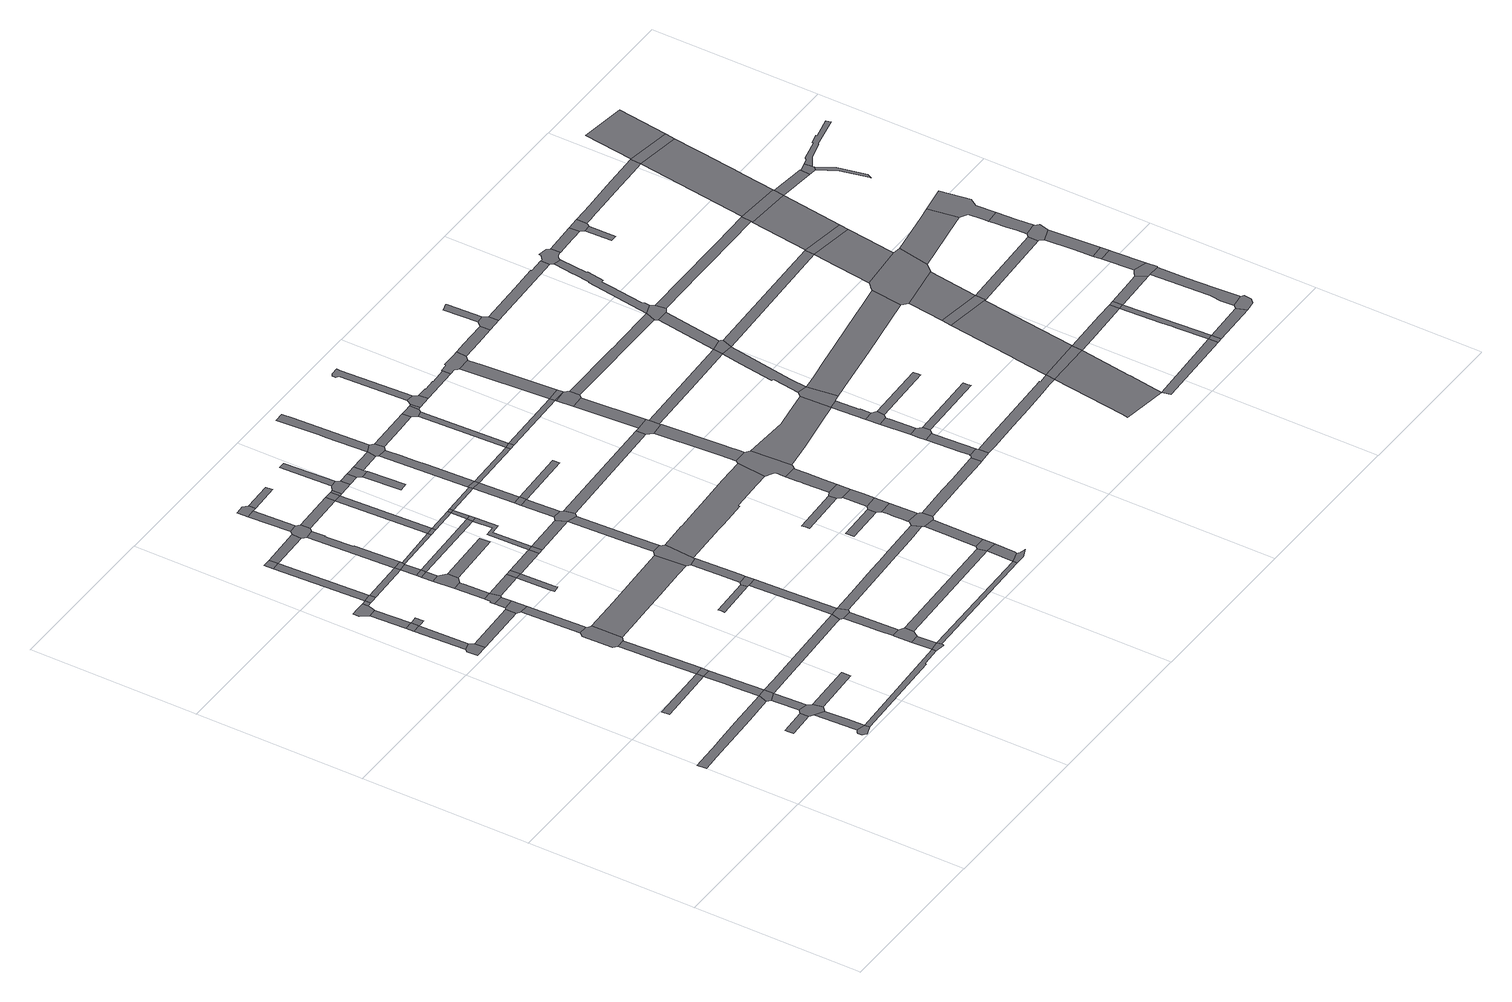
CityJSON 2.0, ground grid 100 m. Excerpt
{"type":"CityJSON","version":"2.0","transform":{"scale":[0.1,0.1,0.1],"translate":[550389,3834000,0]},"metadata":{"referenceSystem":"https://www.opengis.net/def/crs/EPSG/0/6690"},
"CityObjects":{
"road1":{"type":"Road","attributes":{"RoadStructureAttribute.sectionType":"1"},"geometry":[{"type":"MultiSurface","lod":"1","boundaries":[[[0,1,2,3,4,5,6,7,8,9,10,11,12]]]}]},
"road2":{"type":"Road","geometry":[{"type":"MultiSurface","lod":"1","boundaries":[[[13,14,15,16,17]]]}]},
"road3":{"type":"Road","geometry":[{"type":"MultiSurface","lod":"1","boundaries":[[[18,19,20,21,22,23,24,25]]]}]},
"road4":{"type":"Road","attributes":{"RoadStructureAttribute.sectionType":"1"},"geometry":[{"type":"MultiSurface","lod":"1","boundaries":[[[26,27,28,29]]]}]},
"road5":{"type":"Road","attributes":{"RoadStructureAttribute.sectionType":"1"},"geometry":[{"type":"MultiSurface","lod":"1","boundaries":[[[30,31,18,25,32,33,34,35]]]}]},
"road6":{"type":"Road","geometry":[{"type":"MultiSurface","lod":"1","boundaries":[[[36,37,13,17,30,35,38,39,40]]]}]},
"road7":{"type":"Road","geometry":[{"type":"MultiSurface","lod":"1","boundaries":[[[41,42,43,44,45,46]]]}]},
"road8":{"type":"Road","attributes":{"RoadStructureAttribute.sectionType":"1"},"geometry":[{"type":"MultiSurface","lod":"1","boundaries":[[[47,48,49,50,36,40]]]}]},
"road9":{"type":"Road","geometry":[{"type":"MultiSurface","lod":"1","boundaries":[[[51,0,12,49,48]]]}]},
"road10":{"type":"Road","attributes":{"RoadStructureAttribute.sectionType":"1"},"geometry":[{"type":"MultiSurface","lod":"1","boundaries":[[[52,53,42,41]]]}]},
"road11":{"type":"Road","attributes":{"RoadStructureAttribute.sectionType":"1"},"geometry":[{"type":"MultiSurface","lod":"1","boundaries":[[[54,29,55,56,57,0,51]]]}]},
"road12":{"type":"Road","geometry":[{"type":"MultiSurface","lod":"1","boundaries":[[[58,59,53,52]]]}]},
"road13":{"type":"Road","geometry":[{"type":"MultiSurface","lod":"1","boundaries":[[[60,61,26,29,54]]]}]},
"road14":{"type":"Road","attributes":{"RoadStructureAttribute.sectionType":"1"},"geometry":[{"type":"MultiSurface","lod":"1","boundaries":[[[62,63,59,58]]]}]},
"road15":{"type":"Road","geometry":[{"type":"MultiSurface","lod":"1","boundaries":[[[64,65,66,67,58,52]]]}]},
"road16":{"type":"Road","geometry":[{"type":"MultiSurface","lod":"1","boundaries":[[[68,69,70,71,72,73,63,62,74,75]]]}]},
"road17":{"type":"Road","attributes":{"RoadStructureAttribute.sectionType":"1"},"geometry":[{"type":"MultiSurface","lod":"1","boundaries":[[[76,77,39,38]]]}]},
"road18":{"type":"Road","attributes":{"RoadStructureAttribute.sectionType":"1"},"geometry":[{"type":"MultiSurface","lod":"1","boundaries":[[[78,79,80,81,82,83,26,61]]]}]},
"road19":{"type":"Road","attributes":{"RoadStructureAttribute.sectionType":"1"},"geometry":[{"type":"MultiSurface","lod":"1","boundaries":[[[84,46,45,85]]]}]},
"road20":{"type":"Road","attributes":{"RoadStructureAttribute.sectionType":"1"},"geometry":[{"type":"MultiSurface","lod":"1","boundaries":[[[86,68,75,87]]]}]},
"road21":{"type":"Road","geometry":[{"type":"MultiSurface","lod":"1","boundaries":[[[88,86,87,89,90,91]]]}]},
"road22":{"type":"Road","attributes":{"RoadStructureAttribute.sectionType":"1"},"geometry":[{"type":"MultiSurface","lod":"1","boundaries":[[[92,25,24,93,94,95]]]}]},
"road23":{"type":"Road","geometry":[{"type":"MultiSurface","lod":"1","boundaries":[[[96,97,98,99,80,79,100,101,102,103]]]}]},
"road24":{"type":"Road","attributes":{"RoadStructureAttribute.sectionType":"1"},"geometry":[{"type":"MultiSurface","lod":"1","boundaries":[[[104,105,86,88]]]}]},
"road25":{"type":"Road","attributes":{"RoadStructureAttribute.sectionType":"1"},"geometry":[{"type":"MultiSurface","lod":"1","boundaries":[[[106,107,96,103,108,109,110]]]}]},
"road26":{"type":"Road","geometry":[{"type":"MultiSurface","lod":"1","boundaries":[[[111,112,84,85,106,110]]]}]},
"road27":{"type":"Road","geometry":[{"type":"MultiSurface","lod":"1","boundaries":[[[113,114,105,104]]]}]},
"road28":{"type":"Road","attributes":{"RoadStructureAttribute.sectionType":"1"},"geometry":[{"type":"MultiSurface","lod":"1","boundaries":[[[115,116,117,51,48,118,119,120,121,122]]]}]},
"road29":{"type":"Road","attributes":{"RoadStructureAttribute.sectionType":"1"},"geometry":[{"type":"MultiSurface","lod":"1","boundaries":[[[123,91,90,124]]]}]},
"road30":{"type":"Road","attributes":{"RoadStructureAttribute.sectionType":"1"},"geometry":[{"type":"MultiSurface","lod":"1","boundaries":[[[125,126,112,111]]]}]},
"road31":{"type":"Road","geometry":[{"type":"MultiSurface","lod":"1","boundaries":[[[127,128,129,130,126,125,131]]]}]},
"road32":{"type":"Road","attributes":{"RoadStructureAttribute.sectionType":"1"},"geometry":[{"type":"MultiSurface","lod":"1","boundaries":[[[132,133,134,128,127]]]}]},
"road33":{"type":"Road","geometry":[{"type":"MultiSurface","lod":"1","boundaries":[[[135,136,134,133,137,138]]]}]},
"road34":{"type":"Road","attributes":{"RoadStructureAttribute.sectionType":"1"},"geometry":[{"type":"MultiSurface","lod":"1","boundaries":[[[139,140,136,135]]]}]},
"road35":{"type":"Road","geometry":[{"type":"MultiSurface","lod":"1","boundaries":[[[141,142,140,139]]]}]},
"road36":{"type":"Road","attributes":{"RoadStructureAttribute.sectionType":"1"},"geometry":[{"type":"MultiSurface","lod":"1","boundaries":[[[143,113,104,144]]]}]},
"road37":{"type":"Road","attributes":{"RoadStructureAttribute.sectionType":"1"},"geometry":[{"type":"MultiSurface","lod":"1","boundaries":[[[145,127,131,146,147]]]}]},
"road38":{"type":"Road","attributes":{"RoadStructureAttribute.sectionType":"1"},"geometry":[{"type":"MultiSurface","lod":"1","boundaries":[[[148,124,142,141]]]}]},
"road39":{"type":"Road","geometry":[{"type":"MultiSurface","lod":"1","boundaries":[[[149,123,124,148,150,151]]]}]},
"road40":{"type":"Road","geometry":[{"type":"MultiSurface","lod":"1","boundaries":[[[152,153,154,155,156,157,147]]]}]},
"road41":{"type":"Road","attributes":{"RoadStructureAttribute.sectionType":"1"},"geometry":[{"type":"MultiSurface","lod":"1","boundaries":[[[158,159,160,161,162,163,164,165,123,149]]]}]},
"road42":{"type":"Road","attributes":{"RoadStructureAttribute.sectionType":"1"},"geometry":[{"type":"MultiSurface","lod":"1","boundaries":[[[166,167,168,101,100,169,170,171,172,173,174]]]}]},
"road43":{"type":"Road","geometry":[{"type":"MultiSurface","lod":"1","boundaries":[[[175,92,95,176,177,178]]]}]},
"road44":{"type":"Road","geometry":[{"type":"MultiSurface","lod":"1","boundaries":[[[179,145,147,157]]]}]},
"road45":{"type":"Road","attributes":{"RoadStructureAttribute.sectionType":"1"},"geometry":[{"type":"MultiSurface","lod":"1","boundaries":[[[180,181,182,92,175]]]}]},
"road46":{"type":"Road","geometry":[{"type":"MultiSurface","lod":"1","boundaries":[[[183,184,185,181,180,186,187]]]}]},
"road47":{"type":"Road","geometry":[{"type":"MultiSurface","lod":"1","boundaries":[[[188,189,143,144,164,163,190,191]]]}]},
"road48":{"type":"Road","attributes":{"RoadStructureAttribute.sectionType":"1"},"geometry":[{"type":"MultiSurface","lod":"1","boundaries":[[[192,193,138,137]]]}]},
"road49":{"type":"Road","attributes":{"RoadStructureAttribute.sectionType":"1"},"geometry":[{"type":"MultiSurface","lod":"1","boundaries":[[[194,151,150,195]]]}]},
"road50":{"type":"Road","attributes":{"RoadStructureAttribute.sectionType":"1"},"geometry":[{"type":"MultiSurface","lod":"1","boundaries":[[[196,197,198,199,200,201,184,183]]]}]},
"road51":{"type":"Road","attributes":{"RoadStructureAttribute.sectionType":"1"},"geometry":[{"type":"MultiSurface","lod":"1","boundaries":[[[202,203,189,188]]]}]},
"road52":{"type":"Road","attributes":{"RoadStructureAttribute.sectionType":"1"},"geometry":[{"type":"MultiSurface","lod":"1","boundaries":[[[204,205,206,207,208]]]}]},
"road53":{"type":"Road","attributes":{"RoadStructureAttribute.sectionType":"1"},"geometry":[{"type":"MultiSurface","lod":"1","boundaries":[[[209,210,211,212,179,157,213]]]}]},
"road54":{"type":"Road","geometry":[{"type":"MultiSurface","lod":"1","boundaries":[[[214,115,122,199,198,215]]]}]},
"road55":{"type":"Road","attributes":{"RoadStructureAttribute.sectionType":"1"},"geometry":[{"type":"MultiSurface","lod":"1","boundaries":[[[216,141,139,217]]]}]},
"road56":{"type":"Road","geometry":[{"type":"MultiSurface","lod":"1","boundaries":[[[218,219,203,202,220,221]]]}]},
"road57":{"type":"Road","attributes":{"RoadStructureAttribute.sectionType":"1"},"geometry":[{"type":"MultiSurface","lod":"1","boundaries":[[[222,223,224,225,226,115,214]]]}]},
"road58":{"type":"Road","geometry":[{"type":"MultiSurface","lod":"1","boundaries":[[[227,209,213,228]]]}]},
"road59":{"type":"Road","attributes":{"RoadStructureAttribute.sectionType":"1"},"geometry":[{"type":"MultiSurface","lod":"1","boundaries":[[[229,191,190,230,231]]]}]},
"road60":{"type":"Road","geometry":[{"type":"MultiSurface","lod":"1","boundaries":[[[232,194,195,233]]]}]},
"road61":{"type":"Road","geometry":[{"type":"MultiSurface","lod":"1","boundaries":[[[234,235,204,208,224,223]]]}]},
"road62":{"type":"Road","geometry":[{"type":"MultiSurface","lod":"1","boundaries":[[[236,237,221,220]]]}]},
"road63":{"type":"Road","attributes":{"RoadStructureAttribute.sectionType":"1"},"geometry":[{"type":"MultiSurface","lod":"1","boundaries":[[[238,239,231,194,232]]]}]},
"road64":{"type":"Road","attributes":{"RoadStructureAttribute.sectionType":"1"},"geometry":[{"type":"MultiSurface","lod":"1","boundaries":[[[240,241,242,217,243,244,209,227]]]}]},
"road65":{"type":"Road","attributes":{"RoadStructureAttribute.sectionType":"1"},"geometry":[{"type":"MultiSurface","lod":"1","boundaries":[[[245,246,247,248,235,234]]]}]},
"road66":{"type":"Road","attributes":{"RoadStructureAttribute.sectionType":"1"},"geometry":[{"type":"MultiSurface","lod":"1","boundaries":[[[249,232,233,250]]]}]},
"road67":{"type":"Road","geometry":[{"type":"MultiSurface","lod":"1","boundaries":[[[251,252,253,254,166,174,255,247,246,256,257]]]}]},
"road68":{"type":"Road","attributes":{"RoadStructureAttribute.sectionType":"1"},"geometry":[{"type":"MultiSurface","lod":"1","boundaries":[[[258,227,228,259]]]}]},
"road69":{"type":"Road","geometry":[{"type":"MultiSurface","lod":"1","boundaries":[[[260,229,231,239]]]}]},
"road70":{"type":"Road","geometry":[{"type":"MultiSurface","lod":"1","boundaries":[[[261,216,217,242]]]}]},
"road71":{"type":"Road","attributes":{"RoadStructureAttribute.sectionType":"1"},"geometry":[{"type":"MultiSurface","lod":"1","boundaries":[[[262,263,175,178,264]]]}]},
"road72":{"type":"Road","attributes":{"RoadStructureAttribute.sectionType":"1"},"geometry":[{"type":"MultiSurface","lod":"1","boundaries":[[[265,250,216,261]]]}]},
"road73":{"type":"Road","attributes":{"RoadStructureAttribute.sectionType":"1"},"geometry":[{"type":"MultiSurface","lod":"1","boundaries":[[[266,260,239,267]]]}]},
"road74":{"type":"Road","geometry":[{"type":"MultiSurface","lod":"1","boundaries":[[[268,249,250,265]]]}]},
"road75":{"type":"Road","attributes":{"RoadStructureAttribute.sectionType":"1"},"geometry":[{"type":"MultiSurface","lod":"1","boundaries":[[[259,269,253,252,270,271]]]}]},
"road76":{"type":"Road","geometry":[{"type":"MultiSurface","lod":"1","boundaries":[[[272,273,266,267,274,275,276,277]]]}]},
"road77":{"type":"Road","attributes":{"RoadStructureAttribute.sectionType":"1"},"geometry":[{"type":"MultiSurface","lod":"1","boundaries":[[[278,187,186,279]]]}]},
"road78":{"type":"Road","attributes":{"RoadStructureAttribute.sectionType":"1"},"geometry":[{"type":"MultiSurface","lod":"1","boundaries":[[[280,281,273,272]]]}]},
"road79":{"type":"Road","geometry":[{"type":"MultiSurface","lod":"1","boundaries":[[[282,258,259,271,283,284,285]]]}]},
"road80":{"type":"Road","attributes":{"RoadStructureAttribute.sectionType":"1"},"geometry":[{"type":"MultiSurface","lod":"1","boundaries":[[[286,268,265,287]]]}]},
"road81":{"type":"Road","attributes":{"RoadStructureAttribute.sectionType":"1"},"geometry":[{"type":"MultiSurface","lod":"1","boundaries":[[[288,277,276,275,274,289]]]}]},
"road82":{"type":"Road","attributes":{"RoadStructureAttribute.sectionType":"1"},"geometry":[{"type":"MultiSurface","lod":"1","boundaries":[[[290,291,292,293,294,295,296,214,215,297,298,299,300,301,302]]]}]},
"road83":{"type":"Road","attributes":{"RoadStructureAttribute.sectionType":"1"},"geometry":[{"type":"MultiSurface","lod":"1","boundaries":[[[303,304,305,282,285]]]}]},
"road84":{"type":"Road","attributes":{"RoadStructureAttribute.sectionType":"1"},"geometry":[{"type":"MultiSurface","lod":"1","boundaries":[[[306,307,308,309]]]}]},
"road85":{"type":"Road","geometry":[{"type":"MultiSurface","lod":"1","boundaries":[[[310,311,305,304]]]}]},
"road86":{"type":"Road","geometry":[{"type":"MultiSurface","lod":"1","boundaries":[[[312,313,314,288,289,309,308,315]]]}]},
"road87":{"type":"Road","attributes":{"RoadStructureAttribute.sectionType":"1"},"geometry":[{"type":"MultiSurface","lod":"1","boundaries":[[[287,311,310,316,317]]]}]},
"road88":{"type":"Road","geometry":[{"type":"MultiSurface","lod":"1","boundaries":[[[318,286,287,317,319]]]}]},
"road89":{"type":"Road","attributes":{"RoadStructureAttribute.sectionType":"1"},"geometry":[{"type":"MultiSurface","lod":"1","boundaries":[[[320,312,315,321]]]}]},
"road90":{"type":"Road","attributes":{"RoadStructureAttribute.sectionType":"1"},"geometry":[{"type":"MultiSurface","lod":"1","boundaries":[[[322,318,319,323,324,325,326]]]}]},
"road91":{"type":"Road","attributes":{"RoadStructureAttribute.sectionType":"1"},"geometry":[{"type":"MultiSurface","lod":"1","boundaries":[[[327,328,329,330,331,332,333,257,256,334,335,336,337,338,339,340,341]]]}]},
"road92":{"type":"Road","attributes":{"RoadStructureAttribute.sectionType":"1"},"geometry":[{"type":"MultiSurface","lod":"1","boundaries":[[[342,343,310,304]]]}]},
"road93":{"type":"Road","geometry":[{"type":"MultiSurface","lod":"1","boundaries":[[[344,320,321,322,326,345,346]]]}]},
"road94":{"type":"Road","geometry":[{"type":"MultiSurface","lod":"1","boundaries":[[[347,348,349,350,351,262,264,352,353]]]}]},
"road95":{"type":"Road","attributes":{"function":"3","RoadStructureAttribute.sectionType":"1"},"geometry":[{"type":"MultiSurface","lod":"1","boundaries":[[[279,354,262,351,355,356]]]}]},
"road96":{"type":"Road","attributes":{"RoadStructureAttribute.sectionType":"1"},"geometry":[{"type":"MultiSurface","lod":"1","boundaries":[[[357,319,317,358]]]}]},
"road97":{"type":"Road","geometry":[{"type":"MultiSurface","lod":"1","boundaries":[[[359,278,279,356,360]]]}]},
"road98":{"type":"Road","attributes":{"RoadStructureAttribute.sectionType":"1"},"geometry":[{"type":"MultiSurface","lod":"1","boundaries":[[[361,362,363,364,365,366,320,344]]]}]},
"road99":{"type":"Road","attributes":{"RoadStructureAttribute.sectionType":"1"},"geometry":[{"type":"MultiSurface","lod":"1","boundaries":[[[367,368,369,370]]]}]},
"road100":{"type":"Road","attributes":{"RoadStructureAttribute.sectionType":"1"},"geometry":[{"type":"MultiSurface","lod":"1","boundaries":[[[371,372,373,374,375]]]}]},
"road101":{"type":"Road","attributes":{"function":"3","RoadStructureAttribute.sectionType":"1"},"geometry":[{"type":"MultiSurface","lod":"1","boundaries":[[[376,377,378,379,359,360,380,381,382,383]]]}]},
"road102":{"type":"Road","attributes":{"RoadStructureAttribute.sectionType":"1"},"geometry":[{"type":"MultiSurface","lod":"1","boundaries":[[[384,284,283,385]]]}]},
"road103":{"type":"Road","geometry":[{"type":"MultiSurface","lod":"1","boundaries":[[[386,387,290,302,376,383,388,389,390,391,392,393,394]]]}]},
"road104":{"type":"Road","attributes":{"RoadStructureAttribute.sectionType":"1"},"geometry":[{"type":"MultiSurface","lod":"1","boundaries":[[[395,346,345,396,397,398]]]}]},
"road105":{"type":"Road","attributes":{"function":"3","RoadStructureAttribute.sectionType":"1"},"geometry":[{"type":"MultiSurface","lod":"1","boundaries":[[[399,400,401,402,403,404,386,394]]]}]},
"road106":{"type":"Road","geometry":[{"type":"MultiSurface","lod":"1","boundaries":[[[405,357,358,406]]]}]},
"road107":{"type":"Road","geometry":[{"type":"MultiSurface","lod":"1","boundaries":[[[407,408,367,370,400,399]]]}]},
"road108":{"type":"Road","attributes":{"function":"3","RoadStructureAttribute.sectionType":"1"},"geometry":[{"type":"MultiSurface","lod":"1","boundaries":[[[409,410,411,412,408,407]]]}]},
"road109":{"type":"Road","attributes":{"RoadStructureAttribute.sectionType":"1"},"geometry":[{"type":"MultiSurface","lod":"1","boundaries":[[[413,414,415,357,405]]]}]},
"road110":{"type":"Road","geometry":[{"type":"MultiSurface","lod":"1","boundaries":[[[416,417,371,375,418,411,410]]]}]},
"road111":{"type":"Road","attributes":{"function":"3","RoadStructureAttribute.sectionType":"1"},"geometry":[{"type":"MultiSurface","lod":"1","boundaries":[[[419,420,421,422,423,417,416,424,425,426,427]]]}]},
"road112":{"type":"Road","geometry":[{"type":"MultiSurface","lod":"1","boundaries":[[[428,429,395,398,430,415,414,431,432]]]}]},
"road113":{"type":"Road","attributes":{"RoadStructureAttribute.sectionType":"1"},"geometry":[{"type":"MultiSurface","lod":"1","boundaries":[[[433,434,428,432,435]]]}]},
"road114":{"type":"Road","geometry":[{"type":"MultiSurface","lod":"1","boundaries":[[[436,327,341,437,438,439,440,419,427,441,442,443,444,445,446]]]}]},
"road115":{"type":"Road","attributes":{"RoadStructureAttribute.sectionType":"1"},"geometry":[{"type":"MultiSurface","lod":"1","boundaries":[[[447,405,406,448]]]}]},
"road116":{"type":"Road","geometry":[{"type":"MultiSurface","lod":"1","boundaries":[[[449,433,435,450,451,452]]]}]},
"road117":{"type":"Road","attributes":{"RoadStructureAttribute.sectionType":"1"},"geometry":[{"type":"MultiSurface","lod":"1","boundaries":[[[453,454,455,456,391,390,457,458,459,460]]]}]},
"road118":{"type":"Road","attributes":{"function":"3","RoadStructureAttribute.sectionType":"1"},"geometry":[{"type":"MultiSurface","lod":"1","boundaries":[[[461,462,463,464,465,466,467,468,469,436,446]]]}]},
"road119":{"type":"Road","attributes":{"RoadStructureAttribute.sectionType":"1"},"geometry":[{"type":"MultiSurface","lod":"1","boundaries":[[[470,471,472,473,474,475,476,449,452]]]}]},
"road120":{"type":"Road","geometry":[{"type":"MultiSurface","lod":"1","boundaries":[[[477,478,384,385,466,465,479,480]]]}]},
"road121":{"type":"Road","attributes":{"RoadStructureAttribute.sectionType":"1"},"geometry":[{"type":"MultiSurface","lod":"1","boundaries":[[[481,482,483,484,485,451,450,486]]]}]},
"road122":{"type":"Road","attributes":{"function":"3","RoadStructureAttribute.sectionType":"1"},"geometry":[{"type":"MultiSurface","lod":"1","boundaries":[[[487,488,489,478,477]]]}]},
"road123":{"type":"Road","geometry":[{"type":"MultiSurface","lod":"1","boundaries":[[[490,491,492,488,487,493,494,495]]]}]},
"road124":{"type":"Road","attributes":{"function":"3","RoadStructureAttribute.sectionType":"1"},"geometry":[{"type":"MultiSurface","lod":"1","boundaries":[[[448,492,491]]]}]},
"road125":{"type":"Road","geometry":[{"type":"MultiSurface","lod":"1","boundaries":[[[496,497,447,448,491]]]}]},
"road126":{"type":"Road","attributes":{"RoadStructureAttribute.sectionType":"1"},"geometry":[{"type":"MultiSurface","lod":"1","boundaries":[[[498,499,500,501,443,442,502,503,504,505]]]}]},
"road127":{"type":"Road","attributes":{"function":"3","RoadStructureAttribute.sectionType":"1"},"geometry":[{"type":"MultiSurface","lod":"1","boundaries":[[[506,507,508,509,510,447,497]]]}]},
"road128":{"type":"Road","geometry":[{"type":"MultiSurface","lod":"1","boundaries":[[[511,512,513,514,515,516,453,460,517,518]]]}]},
"road129":{"type":"Road","geometry":[{"type":"MultiSurface","lod":"1","boundaries":[[[519,520,521,522,523,524,525,481,486,526,527,509,508,528,529]]]}]},
"road130":{"type":"Road","attributes":{"RoadStructureAttribute.sectionType":"1"},"geometry":[{"type":"MultiSurface","lod":"1","boundaries":[[[530,531,532,533,534,535,536,537,512,511]]]}]},
"road131":{"type":"Road","geometry":[{"type":"MultiSurface","lod":"1","boundaries":[[[538,539,540,533,532,541,542]]]}]},
"road132":{"type":"Road","attributes":{"RoadStructureAttribute.sectionType":"1"},"geometry":[{"type":"MultiSurface","lod":"1","boundaries":[[[543,544,545,539,538]]]}]},
"road133":{"type":"Road","attributes":{"RoadStructureAttribute.sectionType":"1"},"geometry":[{"type":"MultiSurface","lod":"1","boundaries":[[[546,480,479,547,548]]]}]},
"road134":{"type":"Road","geometry":[{"type":"MultiSurface","lod":"1","boundaries":[[[549,550,545,544,551,552]]]}]},
"road135":{"type":"Road","attributes":{"RoadStructureAttribute.sectionType":"1"},"geometry":[{"type":"MultiSurface","lod":"1","boundaries":[[[553,554,555,556,505,550,549]]]}]},
"road136":{"type":"Road","attributes":{"RoadStructureAttribute.sectionType":"1"},"geometry":[{"type":"MultiSurface","lod":"1","boundaries":[[[557,558,559,519,529,560,561]]]}]},
"road137":{"type":"Road","geometry":[{"type":"MultiSurface","lod":"1","boundaries":[[[562,498,505,556,563,564,565,566]]]}]},
"road138":{"type":"Road","attributes":{"RoadStructureAttribute.sectionType":"1"},"geometry":[{"type":"MultiSurface","lod":"1","boundaries":[[[567,568,569,570,571,495,494,572,573]]]}]},
"road139":{"type":"Road","attributes":{"RoadStructureAttribute.sectionType":"1"},"geometry":[{"type":"MultiSurface","lod":"1","boundaries":[[[574,575,576,542,541]]]}]},
"road140":{"type":"Road","attributes":{"RoadStructureAttribute.sectionType":"1"},"geometry":[{"type":"MultiSurface","lod":"1","boundaries":[[[577,578,579,580,581,582,518,517,583,584,585,586,587,588,589,590]]]}]},
"road141":{"type":"Road","attributes":{"RoadStructureAttribute.sectionType":"1"},"geometry":[{"type":"MultiSurface","lod":"1","boundaries":[[[591,592,593,552,551]]]}]},
"road142":{"type":"Road","attributes":{"RoadStructureAttribute.sectionType":"1"},"geometry":[{"type":"MultiSurface","lod":"1","boundaries":[[[548,594,595,596,597,562,566,598,599]]]}]},
"road143":{"type":"Road","geometry":[{"type":"MultiSurface","lod":"1","boundaries":[[[600,601,602,603,557,561,604,605]]]}]},
"road144":{"type":"Road","geometry":[{"type":"MultiSurface","lod":"1","boundaries":[[[606,607,608,609,601,600]]]}]},
"road145":{"type":"Road","geometry":[{"type":"MultiSurface","lod":"1","boundaries":[[[610,611,612,546,548,599,613]]]}]},
"road146":{"type":"Road","attributes":{"RoadStructureAttribute.sectionType":"1"},"geometry":[{"type":"MultiSurface","lod":"1","boundaries":[[[614,546,612,615]]]}]},
"road147":{"type":"Road","attributes":{"RoadStructureAttribute.sectionType":"1"},"geometry":[{"type":"MultiSurface","lod":"1","boundaries":[[[616,617,618,605,604,619,620]]]}]},
"road148":{"type":"Road","geometry":[{"type":"MultiSurface","lod":"1","boundaries":[[[621,573,572,622,623,614,615,624,625,626,627]]]}]},
"road149":{"type":"Road","attributes":{"RoadStructureAttribute.sectionType":"1"},"geometry":[{"type":"MultiSurface","lod":"1","boundaries":[[[628,629,630,631,632,633,634,566,565,635,636,637]]]}]},
"road150":{"type":"Road","attributes":{"function":"2","RoadStructureAttribute.sectionType":"1"},"geometry":[{"type":"MultiSurface","lod":"1","boundaries":[[[638,639,640,641,642,643,589,644,645,646,647]]]}]},
"road151":{"type":"Road","attributes":{"RoadStructureAttribute.sectionType":"1"},"geometry":[{"type":"MultiSurface","lod":"1","boundaries":[[[648,649,650,651,652,573,621,653,654,655,656,657,658,659,660,661]]]}]},
"road152":{"type":"Road","geometry":[{"type":"MultiSurface","lod":"1","boundaries":[[[662,590,589,643]]]}]},
"road153":{"type":"Road","attributes":{"RoadStructureAttribute.sectionType":"1"},"geometry":[{"type":"MultiSurface","lod":"1","boundaries":[[[663,613,599,664]]]}]},
"road154":{"type":"Road","attributes":{"RoadStructureAttribute.sectionType":"1"},"geometry":[{"type":"MultiSurface","lod":"1","boundaries":[[[665,647,666,667]]]}]},
"road155":{"type":"Road","attributes":{"function":"2","RoadStructureAttribute.sectionType":"1"},"geometry":[{"type":"MultiSurface","lod":"1","boundaries":[[[668,669,670,671,672,673,590,662,674,675,676,677]]]}]},
"road156":{"type":"Road","geometry":[{"type":"MultiSurface","lod":"1","boundaries":[[[678,679,680,620,619,648,661,681,682,683,684,685,686,687,688,689]]]}]},
"road157":{"type":"Road","geometry":[{"type":"MultiSurface","lod":"1","boundaries":[[[690,668,677,691,692]]]}]},
"road158":{"type":"Road","attributes":{"RoadStructureAttribute.sectionType":"1"},"geometry":[{"type":"MultiSurface","lod":"1","boundaries":[[[693,688,687,694,695]]]}]},
"road159":{"type":"Road","attributes":{"RoadStructureAttribute.sectionType":"1"},"geometry":[{"type":"MultiSurface","lod":"1","boundaries":[[[696,697,698,627,626,699,700,701,702]]]}]},
"road160":{"type":"Road","attributes":{"RoadStructureAttribute.sectionType":"1"},"geometry":[{"type":"MultiSurface","lod":"1","boundaries":[[[703,704,662,643,705,706,707,708,709]]]}]},
"road161":{"type":"Road","attributes":{"function":"2","RoadStructureAttribute.sectionType":"1"},"geometry":[{"type":"MultiSurface","lod":"1","boundaries":[[[710,711,712,713,690,692]]]}]},
"road162":{"type":"Road","geometry":[{"type":"MultiSurface","lod":"1","boundaries":[[[714,665,667,715]]]}]},
"road163":{"type":"Road","geometry":[{"type":"MultiSurface","lod":"1","boundaries":[[[716,717,718,719]]]}]},
"road164":{"type":"Road","geometry":[{"type":"MultiSurface","lod":"1","boundaries":[[[720,693,695,721,719,718,722,723]]]}]},
"road165":{"type":"Road","geometry":[{"type":"MultiSurface","lod":"1","boundaries":[[[724,725,726,727,628,637,712,711,728,729,730]]]}]},
"road166":{"type":"Road","attributes":{"RoadStructureAttribute.sectionType":"1"},"geometry":[{"type":"MultiSurface","lod":"1","boundaries":[[[731,732,709,733,734,735,665,714]]]}]},
"road167":{"type":"Road","geometry":[{"type":"MultiSurface","lod":"1","boundaries":[[[736,703,709,732]]]}]},
"road168":{"type":"Road","attributes":{"RoadStructureAttribute.sectionType":"1"},"geometry":[{"type":"MultiSurface","lod":"1","boundaries":[[[737,714,715,738]]]}]},
"road169":{"type":"Road","attributes":{"function":"2","RoadStructureAttribute.sectionType":"1"},"geometry":[{"type":"MultiSurface","lod":"1","boundaries":[[[664,739,740,725,724,741,742,743,744]]]}]},
"road170":{"type":"Road","geometry":[{"type":"MultiSurface","lod":"1","boundaries":[[[745,663,664,744,746]]]}]},
"road171":{"type":"Road","attributes":{"RoadStructureAttribute.sectionType":"1"},"geometry":[{"type":"MultiSurface","lod":"1","boundaries":[[[747,748,692,691,749,750]]]}]},
"road172":{"type":"Road","attributes":{"RoadStructureAttribute.sectionType":"1"},"geometry":[{"type":"MultiSurface","lod":"1","boundaries":[[[751,752,736,732,753,754]]]}]},
"road173":{"type":"Road","geometry":[{"type":"MultiSurface","lod":"1","boundaries":[[[755,756,737,738,757,758,759,760]]]}]},
"road174":{"type":"Road","attributes":{"function":"2","RoadStructureAttribute.sectionType":"1"},"geometry":[{"type":"MultiSurface","lod":"1","boundaries":[[[761,745,746,762]]]}]},
"road175":{"type":"Road","attributes":{"RoadStructureAttribute.sectionType":"1"},"geometry":[{"type":"MultiSurface","lod":"1","boundaries":[[[763,764,765,720,723,766,767,768,769,770,771,772,773,774]]]}]},
"road176":{"type":"Road","attributes":{"RoadStructureAttribute.sectionType":"1"},"geometry":[{"type":"MultiSurface","lod":"1","boundaries":[[[775,776,777,778,756,755,779,780,781]]]}]},
"road177":{"type":"Road","attributes":{"RoadStructureAttribute.sectionType":"1"},"geometry":[{"type":"MultiSurface","lod":"1","boundaries":[[[782,783,730,729,784,785,786]]]}]},
"road178":{"type":"Road","geometry":[{"type":"MultiSurface","lod":"1","boundaries":[[[787,702,701,761,762,788,789,790]]]}]},
"road179":{"type":"Road","geometry":[{"type":"MultiSurface","lod":"1","boundaries":[[[791,792,751,754,793,794,775,781,795,796,797,798]]]}]},
"road180":{"type":"Road","attributes":{"RoadStructureAttribute.sectionType":"1"},"geometry":[{"type":"MultiSurface","lod":"1","boundaries":[[[799,800,801,791,798]]]}]},
"road181":{"type":"Road","geometry":[{"type":"MultiSurface","lod":"1","boundaries":[[[802,803,801,800]]]}]},
"road182":{"type":"Road","attributes":{"RoadStructureAttribute.sectionType":"1"},"geometry":[{"type":"MultiSurface","lod":"1","boundaries":[[[804,805,806,807,803,802]]]}]},
"road183":{"type":"Road","attributes":{"function":"2","RoadStructureAttribute.sectionType":"1"},"geometry":[{"type":"MultiSurface","lod":"1","boundaries":[[[774,808,787,790,809,810,811,812,813,814]]]}]},
"road184":{"type":"Road","geometry":[{"type":"MultiSurface","lod":"1","boundaries":[[[815,816,817,818,819,747,750,820,821,822,806,805,823]]]}]},
"road185":{"type":"Road","attributes":{"RoadStructureAttribute.sectionType":"1"},"geometry":[{"type":"MultiSurface","lod":"1","boundaries":[[[824,825,826,827,828,829,818,817]]]}]},
"road186":{"type":"Road","attributes":{"RoadStructureAttribute.sectionType":"1"},"geometry":[{"type":"MultiSurface","lod":"1","boundaries":[[[789,788,830,831]]]}]},
"road187":{"type":"Road","geometry":[{"type":"MultiSurface","lod":"1","boundaries":[[[832,782,786,833,834,826,825,835,836]]]}]},
"road188":{"type":"Road","geometry":[{"type":"MultiSurface","lod":"1","boundaries":[[[837,763,774,814,838]]]}]},
"road189":{"type":"Road","geometry":[{"type":"MultiSurface","lod":"1","boundaries":[[[839,840,831,830,841,842,843,844,845]]]}]},
"road190":{"type":"Road","attributes":{"RoadStructureAttribute.sectionType":"1"},"geometry":[{"type":"MultiSurface","lod":"1","boundaries":[[[846,847,848,849,850,851,843,842]]]}]},
"road191":{"type":"Road","attributes":{"RoadStructureAttribute.sectionType":"1"},"geometry":[{"type":"MultiSurface","lod":"1","boundaries":[[[852,837,838,853]]]}]},
"road192":{"type":"Road","attributes":{"RoadStructureAttribute.sectionType":"1"},"geometry":[{"type":"MultiSurface","lod":"1","boundaries":[[[854,855,856,857,858,859,860,861,839,845,862,863,864,865,866]]]}]}
},
"vertices":[
[652,639,0],[557,635,0],[401,627,0],[215,617,0],[202,616,0],[42,607,0],[2,606,0],[5,552,0],[42,554,0],[108,558,0],[258,565,0],[456,575,0],[633,584,0],
[642,386,0],[481,376,0],[483,353,0],[484,326,0],[644,336,0],
[679,65,0],[667,57,0],[657,50,0],[660,23,0],[668,17,0],[681,7,0],[735,26,0],[734,54,0],
[636,1007,0],[277,992,0],[279,947,0],[638,964,0],
[667,317,0],[678,82,0],[734,56,0],[734,60,0],[728,166,0],[722,287,0],
[663,406,0],[651,394,0],[747,314,0],[739,371,0],[717,395,0],
[228,2124,0],[184,2114,0],[168,2096,0],[171,2036,0],[249,2039,0],[246,2100,0],
[713,512,0],[709,588,0],[656,567,0],[656,542,0],
[707,643,0],
[221,2419,0],[170,2416,0],
[692,967,0],[638,949,0],[643,845,0],[646,783,0],
[220,2466,0],[168,2464,0],
[691,990,0],[691,1010,0],
[207,2679,0],[158,2674,0],
[236,2419,0],[269,2420,0],[265,2469,0],[234,2467,0],
[221,2760,0],[206,2759,0],[165,2758,0],[123,2756,0],[125,2721,0],[135,2707,0],[216,2708,0],[222,2726,0],
[1039,329,0],[1039,384,0],
[676,1323,0],[669,1468,0],[614,1466,0],[618,1390,0],[626,1219,0],[629,1167,0],
[568,2113,0],[570,2052,0],
[247,2760,0],[249,2727,0],
[298,2768,0],[274,2728,0],[299,2730,0],[298,2766,0],
[1445,91,0],[1325,52,0],[1327,62,0],[1446,68,0],
[608,1689,0],[608,1688,0],[587,1664,0],[594,1485,0],[689,1489,0],[685,1669,0],[674,1678,0],[663,1687,0],
[273,3299,0],[225,3297,0],
[594,2036,0],[600,1862,0],[662,1702,0],[655,1862,0],[647,2035,0],
[643,2124,0],[579,2121,0],
[270,3354,0],[222,3352,0],
[1418,678,0],[1143,664,0],[800,646,0],[874,596,0],[1045,605,0],[1212,614,0],[1373,622,0],[1403,623,0],
[558,2776,0],[560,2741,0],
[641,2187,0],[576,2185,0],
[638,2254,0],[584,2251,0],[585,2214,0],[575,2213,0],[649,2195,0],
[630,2409,0],[629,2430,0],[575,2427,0],
[620,2555,0],[569,2552,0],[660,2459,0],[658,2519,0],
[617,2622,0],[566,2619,0],
[615,2651,0],[564,2649,0],
[512,3366,0],[512,3310,0],
[816,2262,0],[817,2203,0],[818,2203,0],
[609,2749,0],
[613,2778,0],[612,2749,0],[614,2766,0],
[825,1999,0],[826,1979,0],[846,1983,0],[865,1987,0],[865,2000,0],[856,2204,0],
[600,3047,0],[596,3047,0],[589,3192,0],[587,3216,0],[592,3216,0],[588,3296,0],[533,3289,0],[558,2778,0],
[1348,1702,0],[1143,1692,0],[908,1679,0],[863,1497,0],[901,1499,0],[1089,1507,0],[1121,1509,0],[1280,1518,0],[1359,1521,0],
[1501,99,0],[1502,59,0],[1506,66,0],[1509,74,0],
[853,2264,0],
[1495,213,0],[1439,211,0],[1445,99,0],
[1490,322,0],[1435,320,0],[1435,309,0],[1520,249,0],[1520,304,0],
[583,3387,0],[530,3384,0],[606,3314,0],[604,3370,0],
[995,2475,0],[993,2535,0],
[887,2782,0],[888,2762,0],
[1486,403,0],[1480,551,0],[1477,609,0],[1421,609,0],[1426,516,0],[1431,402,0],
[572,3637,0],[518,3634,0],
[1375,1201,0],[1140,1190,0],[1141,1171,0],[1142,1153,0],[1383,1164,0],
[1048,2273,0],[1035,2273,0],[1029,2273,0],[1005,2271,0],[1051,2214,0],
[1474,681,0],[1493,628,0],
[1096,2674,0],[1094,2641,0],
[569,3701,0],[515,3698,0],[596,3638,0],[594,3678,0],
[1461,959,0],[1452,1167,0],[1396,1165,0],[1406,930,0],[1408,892,0],
[1078,2275,0],[1081,2215,0],
[862,3381,0],[858,3325,0],[865,3325,0],
[933,2785,0],[933,2764,0],
[1449,1219,0],[1393,1216,0],
[773,3646,0],[771,3686,0],
[932,2794,0],[912,3327,0],
[1070,2505,0],[1130,2509,0],[1124,2643,0],[1100,2524,0],[1040,2521,0],
[1448,1248,0],[1436,1515,0],[1380,1503,0],[1389,1304,0],
[1094,2793,0],[1095,2771,0],
[1429,1723,0],[1429,1725,0],[1372,1724,0],[1370,1722,0],[1369,1512,0],[1435,1526,0],[1449,1704,0],
[1324,2287,0],[1348,2228,0],
[910,3383,0],
[1122,2675,0],
[2277,123,0],[1505,99,0],[2278,99,0],
[1118,2772,0],
[928,3384,0],[930,3328,0],
[1117,2794,0],
[1365,1869,0],[1422,1870,0],[1407,2211,0],
[1000,3409,0],[960,3407,0],[1018,3332,0],[1016,3374,0],[1016,3375,0],[1016,3388,0],
[2267,335,0],[2279,281,0],
[986,3712,0],[946,3710,0],
[1345,2306,0],[1427,2232,0],[1412,2292,0],[1399,2303,0],
[1320,2804,0],[1322,2781,0],
[1083,3391,0],[1085,3335,0],
[2252,723,0],[1973,707,0],[1958,706,0],[1841,700,0],[1795,698,0],[1693,692,0],[1613,688,0],[1624,635,0],[1834,646,0],[2000,654,0],[2049,657,0],[2178,664,0],[2272,671,0],
[1391,2490,0],[1391,2502,0],[1336,2499,0],
[1119,3086,0],[1169,3090,0],[1155,3313,0],[1105,3310,0],
[1390,2542,0],[1334,2539,0],
[1151,3392,0],[1110,3391,0],[1099,3391,0],[1153,3338,0],
[1389,2554,0],[1378,2779,0],
[1320,2812,0],[1377,2806,0],
[1293,3399,0],[1282,3344,0],
[1297,3330,0],[1364,3086,0],[1360,3160,0],[1357,3238,0],[1352,3328,0],
[2216,1743,0],[2058,1735,0],[1831,1723,0],[1741,1719,0],[1634,1714,0],[1621,1713,0],[1520,1708,0],[1660,1536,0],[1701,1538,0],[1747,1540,0],[1837,1544,0],[1921,1549,0],[1921,1557,0],[2114,1566,0],[2197,1571,0],
[1737,2518,0],[1735,2558,0],
[1346,3422,0],[1371,3347,0],[1368,3402,0],
[2379,125,0],[2369,127,0],[2353,132,0],[2350,135,0],[2343,142,0],[2334,99,0],[2391,122,0],
[2279,258,0],[2347,158,0],[2348,277,0],
[1700,2817,0],[1701,2791,0],
[2280,349,0],[2348,349,0],
[1325,3870,0],[1322,3935,0],[1266,3932,0],[1271,3844,0],[1279,3688,0],[1280,3642,0],
[2245,979,0],[2017,969,0],[2019,919,0],[2247,929,0],
[2233,1206,0],[1953,1195,0],[1955,1173,0],[1956,1150,0],[2238,1161,0],
[2282,659,0],[2281,540,0],[2280,410,0],[2280,356,0],[2348,362,0],[2348,411,0],[2348,525,0],[2349,649,0],
[2165,2325,0],[2167,2267,0],
[2272,753,0],[2272,744,0],[2356,655,0],[2360,658,0],[2371,668,0],[2369,730,0],[2360,738,0],[2355,743,0],[2352,746,0],
[1651,3413,0],[1529,3354,0],[1650,3360,0],[1654,3360,0],
[2346,911,0],[2267,909,0],[2268,878,0],[2269,836,0],[2271,790,0],[2272,761,0],
[1734,2823,0],[1736,2793,0],
[2344,998,0],[2264,996,0],
[2341,1071,0],[2339,1141,0],[2260,1139,0],[2262,1059,0],
[1723,3111,0],[1714,3342,0],[1679,3332,0],
[2337,1222,0],[2258,1220,0],[2255,1144,0],
[2251,1476,0],[2253,1411,0],[2254,1383,0],[2254,1371,0],[2258,1234,0],[2335,1304,0],[2332,1403,0],[2331,1473,0],[2331,1475,0],
[1726,3416,0],[1681,3414,0],[1672,3340,0],[1727,3362,0],[1728,3363,0],
[1741,3417,0],[1739,3417,0],[1743,3363,0],
[2229,1761,0],[2234,1550,0],[2250,1541,0],[2250,1529,0],[2251,1513,0],[2345,1495,0],[2349,1501,0],[2336,1740,0],[2317,1754,0],[2309,1759,0],[2309,1760,0],
[2156,2839,0],[2158,2809,0],
[1760,3451,0],[1828,3367,0],[1825,3421,0],[1803,3446,0],
[2883,755,0],[2868,754,0],[2688,745,0],[2582,740,0],[2493,674,0],[2701,685,0],[2865,693,0],[2886,694,0],
[2306,1802,0],[2303,1856,0],[2302,1879,0],[2278,2242,0],[2278,2245,0],[2197,2237,0],[2218,1929,0],[2221,1878,0],[2223,1850,0],
[1786,3873,0],[1786,3892,0],[1740,3891,0],[1725,3882,0],[1727,3860,0],[1740,3851,0],[1743,3850,0],
[2272,2331,0],[2191,2326,0],[2277,2256,0],[2273,2313,0],
[2059,3425,0],[1958,3419,0],[1958,3422,0],[1887,3418,0],[1887,3423,0],[2061,3378,0],
[2247,2708,0],[2165,2702,0],[2191,2328,0],
[2253,2795,0],[2240,2807,0],[2159,2799,0],[2256,2718,0],[2264,2726,0],[2262,2786,0],
[2239,2824,0],[2237,2845,0],
[2850,1765,0],[2702,1741,0],[2621,1728,0],[2607,1726,0],[2515,1526,0],[2725,1559,0],[2846,1579,0],[2857,1581,0],
[2215,3166,0],[2208,3278,0],[2202,3363,0],[2120,3359,0],[2155,2844,0],
[2960,773,0],[2900,770,0],[2899,767,0],[2898,764,0],[2897,763,0],[2891,759,0],[2965,699,0],[2961,759,0],
[2230,3446,0],[2193,3445,0],[2192,3445,0],[2112,3444,0],[2112,3439,0],[2105,3433,0],[2059,3431,0],[2099,3379,0],[2112,3367,0],[2215,3376,0],[2225,3386,0],
[2947,1007,0],[2946,1027,0],[2946,1031,0],[2887,1027,0],[2898,828,0],[2900,788,0],[2901,779,0],[2900,775,0],
[2942,1121,0],[2882,1118,0],[2885,1065,0],[2967,1053,0],[2966,1098,0],
[2933,1269,0],[2931,1298,0],[2873,1295,0],
[2943,2342,0],[2603,2270,0],[2934,2284,0],
[2928,1382,0],[2868,1379,0],[2947,1319,0],[2953,1363,0],
[2927,1387,0],[2923,1449,0],[2920,1450,0],[2913,1589,0],
[2472,3457,0],[2383,3453,0],[2309,3450,0],[2348,3391,0],[2475,3397,0],
[2871,1790,0],[2913,1594,0],[2917,1595,0],[2957,1601,0],[2932,1778,0],
[2723,2787,0],[2722,2785,0],[2675,2785,0],[2675,2787,0],[2670,2787,0],[2986,2729,0],[3012,2789,0],
[3387,1070,0],[3386,1091,0],[3385,1115,0],
[3648,788,0],[3601,785,0],[3600,792,0],[3598,792,0],[3407,781,0],[3069,764,0],[3024,702,0],[3222,712,0],[3377,720,0],[3524,727,0],[3602,732,0],[3641,734,0],[3656,735,0],[3664,789,0],
[3326,1336,0],[3325,1357,0],[3324,1379,0],
[2915,2164,0],[2883,1956,0],[2895,1953,0],[2886,1884,0],[2945,1885,0],[3006,2278,0],
[2543,3488,0],[2498,3483,0],[2484,3469,0],[2482,3467,0],[2565,3401,0],[2562,3460,0],
[2533,3695,0],[2533,3700,0],[2511,3694,0],[2488,3687,0],
[3023,2351,0],[3021,2353,0],[3018,2357,0],[3032,2341,0],
[3000,2709,0],[3073,2710,0],
[2999,3473,0],[2999,3479,0],[2831,3472,0],[3093,3424,0],[3091,3476,0],
[3075,2810,0],[2993,2719,0],[2997,2714,0],[3078,2713,0],[3085,2718,0],[3098,2727,0],[3091,2788,0],
[3785,1912,0],[3652,1892,0],[3574,1879,0],[3301,1835,0],[3162,1813,0],[3022,1791,0],[2940,1779,0],[3083,1619,0],[3335,1658,0],[3760,1727,0],
[3856,223,0],[3857,227,0],[3861,252,0],[3886,426,0],[3887,430,0],[3932,741,0],[3626,511,0],[3595,287,0],[3590,252,0],[3855,213,0],
[3109,3406,0],[3089,3279,0],[3092,3278,0],[3076,3177,0],[3073,3177,0],[3081,2844,0],[3073,2860,0],[3103,3063,0],[3107,3091,0],[3112,3122,0],[3124,3122,0],[3140,3226,0],[3135,3227,0],[3153,3395,0],
[3937,804,0],
[3880,2376,0],[3877,2319,0],
[4355,242,0],[3868,165,0],[4357,186,0],
[3752,1417,0],[3751,1405,0],[3715,1151,0],[3698,1028,0],[3691,982,0],[3665,796,0],[3939,813,0],[3978,1099,0],[4014,1350,0],[4018,1380,0],
[3133,3513,0],[3131,3499,0],[3103,3477,0],[3155,3405,0],[3162,3416,0],[3168,3421,0],[3175,3424,0],[3181,3426,0],[3193,3429,0],[3205,3429,0],[3203,3488,0],[3187,3505,0],
[3761,1478,0],[4024,1380,0],[4027,1441,0],
[3400,3498,0],[3276,3432,0],[3403,3438,0],
[3694,2794,0],[3301,2790,0],[3144,2789,0],[3431,2731,0],[3531,2732,0],[3936,2736,0],[3940,2797,0],
[4325,821,0],[4226,817,0],[3936,741,0],[4073,748,0],[4316,760,0],[4326,761,0],[4327,761,0],
[4028,1451,0],[4070,1740,0],[3791,1695,0],[3789,1681,0],
[4387,244,0],[4389,187,0],
[3425,3258,0],[3465,3259,0],[3462,3417,0],[3422,3416,0],
[3477,3501,0],[3411,3428,0],[3472,3431,0],[3479,3441,0],
[4102,1981,0],[3827,1959,0],[3814,1945,0],[3804,1934,0],[4102,1775,0],[4113,1787,0],[4149,1974,0],
[4377,431,0],[4360,762,0],[4339,519,0],[4345,452,0],[4346,431,0],
[4357,823,0],
[4640,258,0],[4662,199,0],
[3875,2307,0],[3868,2256,0],[4106,2007,0],[4117,2089,0],[4127,2159,0],[4144,2282,0],
[3885,2376,0],[4152,2339,0],
[4578,1468,0],[4400,1459,0],[4402,1399,0],[4577,1407,0],
[4590,834,0],[4525,830,0],[4363,762,0],[4626,775,0],
[4736,288,0],[4658,279,0],[4726,210,0],[4739,222,0],[4749,232,0],[4753,276,0],
[3934,2726,0],[4204,2708,0],
[4041,3528,0],[3792,3516,0],[3612,3508,0],[3526,3443,0],[3528,3443,0],[3579,3445,0],[3633,3448,0],[3684,3450,0],[3685,3450,0],[3772,3454,0],[3955,3461,0],[4039,3465,0],
[4645,776,0],[4662,434,0],[4663,419,0],[4654,356,0],[4729,435,0],[4721,605,0],[4714,773,0],
[4498,2030,0],[4425,2018,0],[4346,1824,0],[4386,1830,0],[4527,1853,0],
[3945,2797,0],[4205,2708,0],[4213,2770,0],[4214,2778,0],
[4633,864,0],[4617,853,0],[4640,775,0],[4643,776,0],[4715,774,0],[4719,778,0],[4720,779,0],[4716,843,0],
[4704,1042,0],[4703,1057,0],[4622,1052,0],
[4700,1107,0],[4619,1102,0],
[4693,1220,0],[4681,1412,0],[4603,1384,0],[4613,1215,0],
[4037,3456,0],[4241,2970,0],[4253,3050,0],[4258,3089,0],[4280,3246,0],[4288,3305,0],[4306,3427,0],
[4686,1482,0],[4675,1492,0],[4675,1497,0],[4596,1486,0],[4588,1478,0],[4582,1407,0],[4590,1398,0],[4602,1385,0],[4696,1472,0],
[4667,1596,0],[4660,1713,0],[4580,1708,0],[4583,1677,0],[4588,1600,0],[4592,1542,0],
[4422,2687,0],[4428,2748,0],
[4655,2056,0],[4572,1827,0],[4578,1736,0],[4653,1832,0],[4684,1877,0],
[4047,3528,0],[4314,3488,0],
[4479,2756,0],[4429,2744,0],[4457,2683,0],[4467,2682,0],[4485,2699,0],[4482,2704,0],[4484,2710,0],
[4529,2573,0],[4564,2411,0],[4565,2406,0],[4567,2411,0],[4578,2436,0],[4541,2601,0],
[4089,3829,0],[4357,3791,0],
[4839,2852,0],[4711,2824,0],[4709,2829,0],[4651,2816,0],[4652,2808,0],[4524,2778,0],[4513,2765,0],[4495,2760,0],[4495,2718,0],[4548,2751,0],[4655,2780,0],[4654,2783,0],[4845,2823,0]
]}
